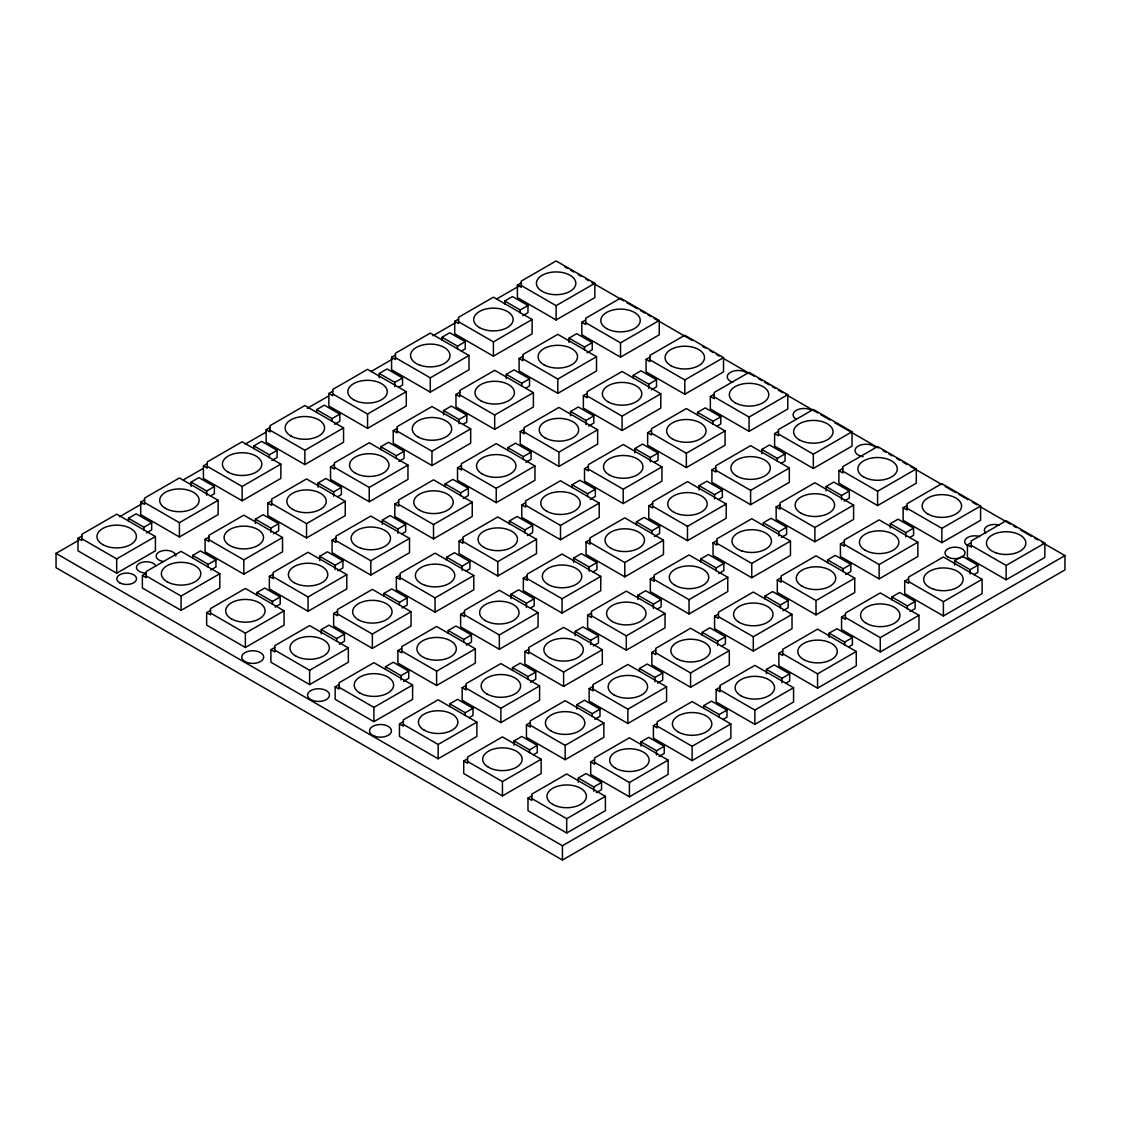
<?xml version="1.0" encoding="UTF-8"?>
<svg xmlns="http://www.w3.org/2000/svg" width="1121" height="1121" viewBox="0 0 1121 1121"><rect width="100%" height="100%" fill="white"/><g stroke="black" fill="none" stroke-linecap="round" stroke-linejoin="round"><path stroke-width="1.5" d="M77.98 538.318L81.847 540.56L81.847 534.297L116.696 514.189L155.413 536.539L155.413 550.845L116.696 573.195L77.98 550.845L77.98 538.318L81.847 536.09M140.7 502.11L144.567 504.352L144.567 498.088L179.416 477.98L218.133 500.33L218.133 514.637L179.416 536.987L140.7 514.637L140.7 502.11L144.567 499.882M203.419 465.902L207.287 468.144L207.287 461.88L242.136 441.772L280.853 464.122L280.853 478.429L242.136 500.779L203.419 478.429L203.419 465.902L207.287 463.674M266.139 429.693L270.007 431.935L270.007 425.672L304.856 405.55L343.558 427.914L343.558 442.206L304.856 464.57L266.139 442.206L266.139 429.693L270.007 427.465M328.859 393.485L332.727 395.727L332.727 389.463L367.562 369.341L406.278 391.691L406.278 405.998L367.562 428.362L328.859 405.998L328.859 393.485L332.727 391.257M391.565 357.277L395.447 359.519L395.447 353.255L430.282 333.133L468.998 355.483L468.998 369.79L430.282 392.14L391.565 369.79L391.565 357.277L395.447 355.035M454.706 321.307L458.573 323.549L458.573 317.285L493.422 297.163L532.125 319.513L532.125 333.82L493.422 356.17L454.706 333.82L454.706 321.307L458.573 319.065M517.412 285.098L521.293 287.326L521.293 281.077L556.128 260.955L594.845 283.305L594.845 297.611L556.128 319.961L517.412 297.611L517.412 285.098L521.293 282.856M1042.208 542.48L1064.95 555.61L1064.95 569.916L562.434 860.045L56.05 567.688L56.05 553.382L78.75 540.266M119.625 516.683L142.325 503.567M183.185 479.97L202.873 468.62M245.247 444.14L266.434 431.907M307.308 408.31L328.495 396.077M370.883 371.612L392.07 359.379M432.93 335.782L455.644 322.68M496.505 299.083L519.205 285.981M128.453 521.153L128.453 518.28L136.187 513.81L151.671 522.75L151.671 529.911L146.515 532.895M191.159 486.374L191.159 482.072L198.907 477.602L214.391 486.542L214.391 493.702L210.524 495.93M253.878 448.722L253.878 445.864L261.627 441.394L277.111 450.334L277.111 457.494L271.955 460.465M316.598 412.514L316.598 409.655L324.347 405.185L339.831 414.125L339.831 421.286L334.661 424.256M379.318 377.735L379.318 373.447L387.053 368.977L402.551 377.917L402.551 385.078L398.67 387.305M442.038 340.097L442.038 337.239L449.773 332.769L465.257 341.709L465.257 348.855L461.39 351.097M504.744 303.889L504.744 301.031L512.493 296.561L527.977 305.501L527.977 312.647L522.82 315.632M128.453 518.28L143.936 527.22L151.671 522.75M191.159 482.072L206.656 491.012L214.391 486.542M253.878 445.864L269.362 454.804L277.111 450.334M316.598 409.655L332.082 418.595L339.831 414.125M379.318 373.447L394.802 382.387L402.551 377.917M442.038 337.239L457.522 346.179L465.257 341.709M504.744 301.031L520.242 309.971L527.977 305.501M81.847 538.767L116.696 558.889L155.413 536.539M144.567 502.558L179.416 522.68L218.133 500.33M207.287 466.35L242.136 486.472L280.853 464.122M270.007 430.142L304.856 450.264L343.558 427.914M332.727 393.933L367.562 414.055L406.278 391.691M395.447 357.725L430.282 377.847L468.998 355.483M458.573 321.755L493.422 341.877L532.125 319.513M521.293 285.547L556.128 305.655L594.845 283.305M142.381 575.507L146.248 577.735L146.248 571.486L181.098 551.364L219.814 573.714L219.814 588.021L181.098 610.37L142.381 588.021L142.381 575.507L146.248 573.265M205.101 539.299L208.968 541.527L208.968 535.278L243.818 515.156L282.534 537.505L282.534 551.812L243.818 574.162L205.101 551.812L205.101 539.299L208.968 537.057M267.821 503.091L271.688 505.319L271.688 499.069L306.537 478.947L345.254 501.297L345.254 515.604L306.537 537.954L267.821 515.604L267.821 503.091L271.688 500.849M330.541 466.882L334.408 469.11L334.408 462.861L369.243 442.739L407.96 465.089L407.96 479.396L369.243 501.746L330.541 479.396L330.541 466.882L334.408 464.64M393.247 430.674L397.128 432.902L397.128 426.639L431.963 406.531L470.68 428.881L470.68 443.187L431.963 465.537L393.247 443.187L393.247 430.674L397.128 428.432M455.967 394.452L459.848 396.694L459.848 390.43L494.683 370.322L533.4 392.672L533.4 406.979L494.683 429.329L455.967 406.979L455.967 394.452L459.848 392.224M519.107 358.482L522.975 360.724L522.975 354.46L557.81 334.352L596.526 356.702L596.526 371.009L557.81 393.359L519.107 371.009L519.107 358.482L522.975 356.254M581.813 322.273L585.694 324.515L585.694 318.252L620.53 298.144L659.246 320.494L659.246 334.801L620.53 357.151L581.813 334.801L581.813 322.273L585.694 320.046M192.714 558.258L192.714 555.385L200.449 550.915L215.947 559.855L215.947 567.016L210.776 569.986M255.434 523.465L255.434 519.177L263.169 514.707L278.653 523.647L278.653 530.808L273.496 533.778M318.154 487.257L318.154 482.969L325.889 478.499L341.373 487.439L341.373 494.599L337.505 496.827M380.86 449.619L380.86 446.761L388.609 442.291L404.092 451.231L404.092 458.391L398.936 461.362M443.58 414.84L443.58 410.552L451.329 406.082L466.812 415.022L466.812 422.169L462.945 424.411M506.3 378.632L506.3 374.344L514.049 369.874L529.532 378.814L529.532 385.96L525.651 388.202M569.02 342.423L569.02 338.136L576.755 333.666L592.252 342.606L592.252 349.752L587.082 352.737M192.714 555.385L208.198 564.325L215.947 559.855M255.434 519.177L270.918 528.117L278.653 523.647M318.154 482.969L333.638 491.909L341.373 487.439M380.86 446.761L396.344 455.701L404.092 451.231M443.58 410.552L459.064 419.492L466.812 415.022M506.3 374.344L521.783 383.284L529.532 378.814M569.02 338.136L584.503 347.076L592.252 342.606M146.248 575.956L181.098 596.064L219.814 573.714M208.968 539.747L243.818 559.855L282.534 537.505M271.688 503.539L306.537 523.647L345.254 501.297M334.408 467.331L369.243 487.439L407.96 465.089M397.128 431.109L431.963 451.231L470.68 428.881M459.848 394.9L494.683 415.022L533.4 392.672M522.975 358.93L557.81 379.052L596.526 356.702M585.694 322.722L620.53 342.844L659.246 320.494M206.656 612.612L210.524 614.84L210.524 608.591L245.359 588.469L284.075 610.819L284.075 625.126L245.359 647.476L206.656 625.126L206.656 612.612L210.524 610.37M269.362 576.404L273.244 578.632L273.244 572.383L308.079 552.261L346.795 574.611L346.795 588.917L308.079 611.267L269.362 588.917L269.362 576.404L273.244 574.162M332.082 540.196L335.95 542.424L335.95 536.174L370.799 516.052L409.515 538.402L409.515 552.709L370.799 575.059L332.082 552.709L332.082 540.196L335.95 537.954M394.802 503.988L398.67 506.216L398.67 499.952L433.519 479.844L472.235 502.194L472.235 516.501L433.519 538.851L394.802 516.501L394.802 503.988L398.67 501.746M457.522 467.765L461.39 470.007L461.39 463.744L496.239 443.636L534.955 465.986L534.955 480.292L496.239 502.642L457.522 480.292L457.522 467.765L461.39 465.537M520.242 431.557L524.11 433.799L524.11 427.535L558.945 407.427L597.661 429.777L597.661 444.084L558.945 466.434L520.242 444.084L520.242 431.557L524.11 429.329M583.368 395.587L587.236 397.829L587.236 391.565L622.085 371.457L660.801 393.807L660.801 408.114L622.085 430.464L583.368 408.114L583.368 395.587L587.236 393.359M646.088 359.379L649.956 361.621L649.956 355.357L684.805 335.249L723.507 357.599L723.507 371.906L684.805 394.256L646.088 371.906L646.088 359.379L649.956 357.151M256.975 595.349L256.975 592.491L264.724 588.021L280.208 596.961L280.208 604.121L275.051 607.092M319.695 560.57L319.695 556.282L327.444 551.812L342.928 560.752L342.928 567.913L337.757 570.883M382.415 524.362L382.415 520.074L390.15 515.604L405.648 524.544L405.648 531.704L401.766 533.932M445.135 486.724L445.135 483.866L452.87 479.396L468.354 488.336L468.354 495.482L463.197 498.467M507.855 450.516L507.855 447.657L515.59 443.187L531.074 452.127L531.074 459.274L525.917 462.258M570.561 415.737L570.561 411.449L578.31 406.979L593.794 415.919L593.794 423.065L588.637 426.05M633.281 378.099L633.281 375.241L641.03 370.771L656.514 379.711L656.514 386.857L651.343 389.842M256.975 592.491L272.459 601.431L280.208 596.961M319.695 556.282L335.179 565.222L342.928 560.752M382.415 520.074L397.899 529.014L405.648 524.544M445.135 483.866L460.619 492.806L468.354 488.336M507.855 447.657L523.339 456.597L531.074 452.127M570.561 411.449L586.045 420.389L593.794 415.919M633.281 375.241L648.765 384.181L656.514 379.711M210.524 613.061L245.359 633.169L284.075 610.819M273.244 576.853L308.079 596.961L346.795 574.611M335.95 540.644L370.799 560.752L409.515 538.402M398.67 504.422L433.519 524.544L472.235 502.194M461.39 468.214L496.239 488.336L534.955 465.986M524.11 432.005L558.945 452.127L597.661 429.777M587.236 396.035L622.085 416.157L660.801 393.807M649.956 359.827L684.805 379.949L723.507 357.599M270.918 649.718L274.785 651.946L274.785 645.696L309.634 625.574L348.351 647.924L348.351 662.231L309.634 684.581L270.918 662.231L270.918 649.718L274.785 647.476M333.638 613.509L337.505 615.737L337.505 609.488L372.354 589.366L411.057 611.716L411.057 626.022L372.354 648.372L333.638 626.022L333.638 613.509L337.505 611.267M396.344 577.301L400.225 579.529L400.225 573.265L435.06 553.157L473.777 575.507L473.777 589.814L435.06 612.164L396.344 589.814L396.344 577.301L400.225 575.059M459.064 541.079L462.945 543.321L462.945 537.057L497.78 516.949L536.497 539.299L536.497 553.606L497.78 575.956L459.064 553.606L459.064 541.079L462.945 538.851M521.783 504.87L525.651 507.112L525.651 500.849L560.5 480.741L599.217 503.091L599.217 517.398L560.5 539.747L521.783 517.398L521.783 504.87L525.651 502.642M584.503 468.662L588.371 470.904L588.371 464.64L623.22 444.533L661.936 466.882L661.936 481.189L623.22 503.539L584.503 481.189L584.503 468.662L588.371 466.434M647.63 432.692L651.511 434.934L651.511 428.67L686.346 408.562L725.063 430.912L725.063 445.219L686.346 467.569L647.63 445.219L647.63 432.692L651.511 430.464M710.35 396.484L714.217 398.726L714.217 392.462L749.066 372.34L787.783 394.704L787.783 408.997L749.066 431.361L710.35 408.997L710.35 396.484L714.217 394.256M321.251 633.883L321.251 629.596L328.985 625.126L344.469 634.066L344.469 641.226L339.313 644.197M383.957 596.246L383.957 593.387L391.705 588.917L407.189 597.857L407.189 605.004L402.033 607.988M446.676 560.038L446.676 557.179L454.425 552.709L469.909 561.649L469.909 568.795L466.042 571.037M509.396 523.829L509.396 520.971L517.145 516.501L532.629 525.441L532.629 532.587L527.459 535.572M572.116 487.621L572.116 484.762L579.851 480.292L595.349 489.232L595.349 496.379L590.178 499.363M634.836 452.842L634.836 448.554L642.571 444.084L658.055 453.024L658.055 460.171L654.188 462.413M697.556 415.204L697.556 412.346L705.291 407.876L720.775 416.816L720.775 423.962L716.908 426.204M321.251 629.596L336.734 638.536L344.469 634.066M383.957 593.387L399.454 602.327L407.189 597.857M446.676 557.179L462.16 566.119L469.909 561.649M509.396 520.971L524.88 529.911L532.629 525.441M572.116 484.762L587.6 493.702L595.349 489.232M634.836 448.554L650.32 457.494L658.055 453.024M697.556 412.346L713.04 421.286L720.775 416.816M274.785 650.166L309.634 670.274L348.351 647.924M337.505 613.958L372.354 634.066L411.057 611.716M400.225 577.735L435.06 597.857L473.777 575.507M462.945 541.527L497.78 561.649L536.497 539.299M525.651 505.319L560.5 525.441L599.217 503.091M588.371 469.11L623.22 489.232L661.936 466.882M651.511 433.14L686.346 453.262L725.063 430.912M714.217 396.932L749.066 417.054L787.783 394.704M335.179 686.823L339.046 689.051L339.046 682.787L373.896 662.679L412.612 685.029L412.612 699.336L373.896 721.686L335.179 699.336L335.179 686.823L339.046 684.581M397.899 650.614L401.766 652.842L401.766 646.579L436.615 626.471L475.332 648.821L475.332 663.128L436.615 685.477L397.899 663.128L397.899 650.614L401.766 648.372M460.619 614.392L464.486 616.634L464.486 610.37L499.335 590.263L538.052 612.612L538.052 626.919L499.335 649.269L460.619 626.919L460.619 614.392L464.486 612.164M523.339 578.184L527.206 580.426L527.206 574.162L562.055 554.054L600.758 576.404L600.758 590.711L562.055 613.061L523.339 590.711L523.339 578.184L527.206 575.956M586.045 541.975L589.926 544.217L589.926 537.954L624.761 517.846L663.478 540.196L663.478 554.503L624.761 576.853L586.045 554.503L586.045 541.975L589.926 539.747M648.765 505.767L652.646 508.009L652.646 501.746L687.481 481.624L726.198 503.988L726.198 518.28L687.481 540.644L648.765 518.28L648.765 505.767L652.646 503.539M711.905 469.797L715.773 472.039L715.773 465.776L750.608 445.654L789.324 468.018L789.324 482.31L750.608 504.674L711.905 482.31L711.905 469.797L715.773 467.569M774.611 433.589L778.492 435.831L778.492 429.567L813.328 409.445L852.044 431.795L852.044 446.102L813.328 468.452L774.611 446.102L774.611 433.589L778.492 431.361M385.512 669.559L385.512 666.701L393.247 662.231L408.745 671.171L408.745 678.317L403.574 681.302M448.232 633.351L448.232 630.492L455.967 626.022L471.451 634.962L471.451 642.109L466.294 645.093M510.952 598.572L510.952 594.284L518.687 589.814L534.171 598.754L534.171 605.9L530.303 608.143M573.658 562.364L573.658 558.076L581.407 553.606L596.89 562.546L596.89 569.692L593.023 571.934M636.378 524.726L636.378 521.868L644.127 517.398L659.61 526.338L659.61 533.484L654.454 536.469M699.098 489.947L699.098 485.659L706.847 481.189L722.33 490.129L722.33 497.276L718.449 499.518M761.818 453.739L761.818 449.437L769.552 444.967L785.05 453.907L785.05 461.067L781.169 463.295M385.512 666.701L400.996 675.641L408.745 671.171M448.232 630.492L463.716 639.432L471.451 634.962M510.952 594.284L526.436 603.224L534.171 598.754M573.658 558.076L589.156 567.016L596.89 562.546M636.378 521.868L651.861 530.808L659.61 526.338M699.098 485.659L714.581 494.599L722.33 490.129M761.818 449.437L777.301 458.391L785.05 453.907M339.046 687.271L373.896 707.379L412.612 685.029M401.766 651.049L436.615 671.171L475.332 648.821M464.486 614.84L499.335 634.962L538.052 612.612M527.206 578.632L562.055 598.754L600.758 576.404M589.926 542.424L624.761 562.546L663.478 540.196M652.646 506.216L687.481 526.338L726.198 503.988M715.773 470.245L750.608 490.367L789.324 468.018M778.492 434.037L813.328 454.159L852.044 431.795M399.454 723.928L403.322 726.156L403.322 719.892L438.157 699.784L476.873 722.134L476.873 736.441L438.157 758.791L399.454 736.441L399.454 723.928L403.322 721.686M462.16 687.705L466.042 689.947L466.042 683.684L500.877 663.576L539.593 685.926L539.593 700.233L500.877 722.583L462.16 700.233L462.16 687.705L466.042 685.477M524.88 651.497L528.748 653.739L528.748 647.476L563.597 627.368L602.313 649.718L602.313 664.024L563.597 686.374L524.88 664.024L524.88 651.497L528.748 649.269M587.6 615.289L591.468 617.531L591.468 611.267L626.317 591.159L665.033 613.509L665.033 627.816L626.317 650.166L587.6 627.816L587.6 615.289L591.468 613.061M650.32 579.081L654.188 581.323L654.188 575.059L689.037 554.937L727.753 577.301L727.753 591.594L689.037 613.958L650.32 591.594L650.32 579.081L654.188 576.853M713.04 542.872L716.908 545.114L716.908 538.851L751.757 518.729L790.459 541.079L790.459 555.385L751.757 577.735L713.04 555.385L713.04 542.872L716.908 540.644M776.166 506.902L780.034 509.144L780.034 502.881L814.883 482.759L853.599 505.109L853.599 519.415L814.883 541.765L776.166 519.415L776.166 506.902L780.034 504.674M838.886 470.694L842.754 472.922L842.754 466.672L877.603 446.55L916.305 468.9L916.305 483.207L877.603 505.557L838.886 483.207L838.886 470.694L842.754 468.452M449.773 706.664L449.773 703.806L457.522 699.336L473.006 708.276L473.006 715.422L469.139 717.664M512.493 670.456L512.493 667.598L520.242 663.128L535.726 672.068L535.726 679.214L530.555 682.199M575.213 635.677L575.213 631.389L582.948 626.919L598.446 635.859L598.446 643.006L593.275 645.99M637.933 599.469L637.933 595.181L645.668 590.711L661.152 599.651L661.152 606.797L657.284 609.039M700.653 561.831L700.653 558.973L708.388 554.503L723.872 563.443L723.872 570.589L718.715 573.574M763.359 525.623L763.359 522.75L771.108 518.28L786.592 527.22L786.592 534.381L781.435 537.365M826.079 490.844L826.079 486.542L833.828 482.072L849.312 491.012L849.312 498.172L844.155 501.157M449.773 703.806L465.257 712.746L473.006 708.276M512.493 667.598L527.977 676.538L535.726 672.068M575.213 631.389L590.697 640.329L598.446 635.859M637.933 595.181L653.417 604.121L661.152 599.651M700.653 558.973L716.137 567.913L723.872 563.443M763.359 522.75L778.857 531.69L786.592 527.22M826.079 486.542L841.563 495.482L849.312 491.012M403.322 724.362L438.157 744.484L476.873 722.134M466.042 688.154L500.877 708.276L539.593 685.926M528.748 651.946L563.597 672.068L602.313 649.718M591.468 615.737L626.317 635.859L665.033 613.509M654.188 579.529L689.037 599.651L727.753 577.301M716.908 543.321L751.757 563.443L790.459 541.079M780.034 507.351L814.883 527.473L853.599 505.109M842.754 471.142L877.603 491.25L916.305 468.9M463.716 761.019L467.583 763.261L467.583 756.997L502.432 736.889L541.149 759.239L541.149 773.546L502.432 795.896L463.716 773.546L463.716 761.019L467.583 758.791M526.436 724.811L530.303 727.053L530.303 720.789L565.152 700.681L603.855 723.031L603.855 737.338L565.152 759.688L526.436 737.338L526.436 724.811L530.303 722.583M589.156 688.602L593.023 690.844L593.023 684.581L627.858 664.473L666.575 686.823L666.575 701.129L627.858 723.479L589.156 701.129L589.156 688.602L593.023 686.374M651.861 652.394L655.743 654.636L655.743 648.372L690.578 628.25L729.295 650.614L729.295 664.907L690.578 687.271L651.861 664.907L651.861 652.394L655.743 650.166M714.581 616.186L718.449 618.428L718.449 612.164L753.298 592.042L792.015 614.392L792.015 628.699L753.298 651.049L714.581 628.699L714.581 616.186L718.449 613.958M777.301 579.977L781.169 582.205L781.169 575.956L816.018 555.834L854.734 578.184L854.734 592.491L816.018 614.84L777.301 592.491L777.301 579.977L781.169 577.735M840.428 544.007L844.309 546.235L844.309 539.986L879.144 519.864L917.861 542.214L917.861 556.52L879.144 578.87L840.428 556.52L840.428 544.007L844.309 541.765M903.148 507.799L907.015 510.027L907.015 503.777L941.864 483.655L980.581 506.005L980.581 520.312L941.864 542.662L903.148 520.312L903.148 507.799L907.015 505.557M514.049 745.199L514.049 740.911L521.783 736.441L537.267 745.381L537.267 752.527L533.4 754.769M576.755 708.99L576.755 704.703L584.503 700.233L599.987 709.173L599.987 716.319L594.831 719.304M639.474 671.353L639.474 668.494L647.223 664.024L662.707 672.964L662.707 680.111L657.551 683.095M702.194 635.145L702.194 632.286L709.943 627.816L725.427 636.756L725.427 643.902L721.546 646.144M764.914 598.936L764.914 596.064L772.649 591.594L788.147 600.534L788.147 607.694L782.976 610.679M827.634 562.728L827.634 559.855L835.369 555.385L850.853 564.325L850.853 571.486L845.696 574.47M890.354 527.949L890.354 523.647L898.089 519.177L913.573 528.117L913.573 535.278L909.706 537.505M514.049 740.911L529.532 749.851L537.267 745.381M576.755 704.703L592.252 713.643L599.987 709.173M639.474 668.494L654.958 677.434L662.707 672.964M702.194 632.286L717.678 641.226L725.427 636.756M764.914 596.064L780.398 605.004L788.147 600.534M827.634 559.855L843.118 568.795L850.853 564.325M890.354 523.647L905.838 532.587L913.573 528.117M467.583 761.467L502.432 781.589L541.149 759.239M530.303 725.259L565.152 745.381L603.855 723.031M593.023 689.051L627.858 709.173L666.575 686.823M655.743 652.842L690.578 672.964L729.295 650.614M718.449 616.634L753.298 636.756L792.015 614.392M781.169 580.426L816.018 600.534L854.734 578.184M844.309 544.456L879.144 564.564L917.861 542.214M907.015 508.247L941.864 528.355L980.581 506.005M527.977 798.124L531.844 800.366L531.844 794.102L566.694 773.994L605.41 796.344L605.41 810.651L566.694 833.001L527.977 810.651L527.977 798.124L531.844 795.896M590.697 761.916L594.564 764.158L594.564 757.894L629.413 737.772L668.13 760.136L668.13 774.443L629.413 796.793L590.697 774.443L590.697 761.916L594.564 759.688M653.417 725.707L657.284 727.949L657.284 721.686L692.133 701.564L730.85 723.928L730.85 738.221L692.133 760.584L653.417 738.221L653.417 725.707L657.284 723.479M716.137 689.499L720.004 691.741L720.004 685.477L754.853 665.356L793.556 687.705L793.556 702.012L754.853 724.362L716.137 702.012L716.137 689.499L720.004 687.271M778.857 653.291L782.724 655.519L782.724 649.269L817.559 629.147L856.276 651.497L856.276 665.804L817.559 688.154L778.857 665.804L778.857 653.291L782.724 651.049M841.563 617.082L845.444 619.31L845.444 613.061L880.279 592.939L918.996 615.289L918.996 629.596L880.279 651.946L841.563 629.596L841.563 617.082L845.444 614.84M904.703 581.112L908.571 583.34L908.571 577.091L943.406 556.969L982.122 579.319L982.122 593.626L943.406 615.975L904.703 593.626L904.703 581.112L908.571 578.87M967.409 544.904L971.29 547.132L971.29 540.883L1006.126 520.761L1044.842 543.11L1044.842 557.417L1006.126 579.767L967.409 557.417L967.409 544.904L971.29 542.662M578.31 782.304L578.31 778.016L586.045 773.546L601.543 782.486L601.543 789.632L596.372 792.617M641.03 746.096L641.03 741.808L648.765 737.338L664.249 746.278L664.249 753.424L659.092 756.409M703.75 708.458L703.75 705.599L711.485 701.129L726.968 710.069L726.968 717.216L723.101 719.458M766.456 673.679L766.456 669.377L774.205 664.907L789.688 673.847L789.688 681.008L785.821 683.235M829.176 637.471L829.176 633.169L836.925 628.699L852.408 637.639L852.408 644.799L848.541 647.027M891.896 599.819L891.896 596.961L899.645 592.491L915.128 601.431L915.128 608.591L909.958 611.562M954.616 565.04L954.616 560.752L962.35 556.282L977.848 565.222L977.848 572.383L973.967 574.611M578.31 778.016L593.794 786.956L601.543 782.486M641.03 741.808L656.514 750.748L664.249 746.278M703.75 705.599L719.234 714.539L726.968 710.069M766.456 669.377L781.954 678.317L789.688 673.847M829.176 633.169L844.659 642.109L852.408 637.639M891.896 596.961L907.379 605.9L915.128 601.431M954.616 560.752L970.099 569.692L977.848 565.222M531.844 798.572L566.694 818.694L605.41 796.344M594.564 762.364L629.413 782.486L668.13 760.136M657.284 726.156L692.133 746.278L730.85 723.928M720.004 689.947L754.853 710.069L793.556 687.705M782.724 653.739L817.559 673.847L856.276 651.497M845.444 617.531L880.279 637.639L918.996 615.289M908.571 581.561L943.406 601.669L982.122 579.319M971.29 545.352L1006.126 565.46L1044.842 543.11M56.05 553.382L562.434 845.738L1064.95 555.61M564.634 266.756L567.66 268.508M570.687 270.259L573.728 272.011M578.268 274.631L581.309 276.383M585.849 279.017L588.889 280.754M591.916 282.506L623.752 300.89M626.793 302.642L637.401 308.765M640.441 310.517L644.981 313.151M648.022 314.903L651.049 316.654M654.075 318.406L691.979 340.28M702.601 346.417L705.627 348.155M710.182 350.789L713.208 352.54M716.235 354.292L719.276 356.044M722.302 357.795L754.139 376.166M758.693 378.8L761.72 380.551M764.76 382.303L769.3 384.923M772.341 386.675L775.368 388.427M778.408 390.178L782.948 392.798M785.989 394.55L817.826 412.934M820.852 414.686L829.946 419.941M834.5 422.561L878.472 447.952M883.012 450.572L886.052 452.324M889.079 454.075L892.106 455.827M896.66 458.447L899.687 460.199M902.727 461.95L907.267 464.584M910.308 466.336L942.144 484.706M945.171 486.458L955.793 492.595M958.819 494.347L967.913 499.588M972.468 502.222L977.022 504.842M980.048 506.594L1010.371 524.096M1013.398 525.847L1016.439 527.599M1020.979 530.233L1031.6 536.356M1034.627 538.108L1037.654 539.86M1006.126 565.46L1006.126 579.767M970.099 569.692L970.099 573.98M943.406 601.669L943.406 615.975M941.864 528.355L941.864 542.662M907.379 605.9L907.379 608.759M905.838 532.587L905.838 536.889M880.279 637.639L880.279 651.946M879.144 564.564L879.144 578.87M877.603 491.25L877.603 505.557M844.659 642.109L844.659 644.981M843.118 568.795L843.118 571.668M841.563 495.482L841.563 499.784M817.559 673.847L817.559 688.154M816.018 600.534L816.018 614.84M814.883 527.473L814.883 541.765M813.328 454.159L813.328 468.452M781.954 678.317L781.954 682.619M780.398 605.004L780.398 607.876M778.857 531.69L778.857 535.992M777.301 458.391L777.301 461.249M754.853 710.069L754.853 724.362M753.298 636.756L753.298 651.049M751.757 563.443L751.757 577.735M750.608 490.367L750.608 504.674M749.066 417.054L749.066 431.361M719.234 714.539L719.234 717.398M717.678 641.226L717.678 645.514M716.137 567.913L716.137 570.771M714.581 494.599L714.581 498.887M713.04 421.286L713.04 424.144M692.133 746.278L692.133 760.584M690.578 672.964L690.578 687.271M689.037 599.651L689.037 613.958M687.481 526.338L687.481 540.644M686.346 453.262L686.346 467.569M684.805 379.949L684.805 394.256M656.514 750.748L656.514 755.036M654.958 677.434L654.958 681.722M653.417 604.121L653.417 608.409M651.861 530.808L651.861 533.666M650.32 457.494L650.32 461.782M648.765 384.181L648.765 388.469M629.413 782.486L629.413 796.793M627.858 709.173L627.858 723.479M626.317 635.859L626.317 650.166M624.761 562.546L624.761 576.853M623.22 489.232L623.22 503.539M622.085 416.157L622.085 430.464M620.53 342.844L620.53 357.151M593.794 786.956L593.794 791.244M592.252 713.643L592.252 716.501M590.697 640.329L590.697 644.617M589.156 567.016L589.156 571.304M587.6 493.702L587.6 496.561M586.045 420.389L586.045 424.677M584.503 347.076L584.503 349.934M566.694 818.694L566.694 833.001M565.152 745.381L565.152 759.688M563.597 672.068L563.597 686.374M562.434 845.738L562.434 860.045M562.055 598.754L562.055 613.061M560.5 525.441L560.5 539.747M558.945 452.127L558.945 466.434M557.81 379.052L557.81 393.359M556.128 305.655L556.128 319.961M529.532 749.851L529.532 752.709M527.977 676.538L527.977 679.396M526.436 603.224L526.436 607.512M524.88 529.911L524.88 532.769M523.339 456.597L523.339 459.456M521.783 383.284L521.783 386.142M520.242 309.971L520.242 312.829M502.432 781.589L502.432 795.896M500.877 708.276L500.877 722.583M499.335 634.962L499.335 649.269M497.78 561.649L497.78 575.956M496.239 488.336L496.239 502.642M494.683 415.022L494.683 429.329M493.422 341.877L493.422 356.17M465.257 712.746L465.257 715.604M463.716 639.432L463.716 642.291M462.16 566.119L462.16 570.407M460.619 492.806L460.619 495.664M459.064 419.492L459.064 423.78M457.522 346.179L457.522 349.037M438.157 744.484L438.157 758.791M436.615 671.171L436.615 685.477M435.06 597.857L435.06 612.164M433.519 524.544L433.519 538.851M431.963 451.231L431.963 465.537M430.282 377.847L430.282 392.14M400.996 675.641L400.996 679.929M399.454 602.327L399.454 605.186M397.899 529.014L397.899 533.302M396.344 455.701L396.344 458.559M394.802 382.387L394.802 386.675M373.896 707.379L373.896 721.686M372.354 634.066L372.354 648.372M370.799 560.752L370.799 575.059M369.243 487.439L369.243 501.746M367.562 414.055L367.562 428.362M336.734 638.536L336.734 641.394M335.179 565.222L335.179 569.51M333.638 491.909L333.638 496.197M332.082 418.595L332.082 421.454M309.634 670.274L309.634 684.581M308.079 596.961L308.079 611.267M306.537 523.647L306.537 537.954M304.856 450.264L304.856 464.57M272.459 601.431L272.459 604.289M270.918 528.117L270.918 532.419M269.362 454.804L269.362 457.662M245.359 633.169L245.359 647.476M243.818 559.855L243.818 574.162M242.136 486.472L242.136 500.779M208.198 564.325L208.198 567.198M206.656 491.012L206.656 495.314M181.098 596.064L181.098 610.37M179.416 522.68L179.416 536.987M143.936 527.22L143.936 530.093M116.696 558.889L116.696 573.195M985.695 533.106A9.977 5.759 0 0 1 987.279 526.141A9.977 5.759 0 0 1 999.329 525.231M967.605 545.647A9.977 5.759 0 0 1 966.75 538.066A9.977 5.759 0 0 1 979.656 536.581M163.442 561.551A9.851 5.689 0 0 1 156.295 555.077A9.851 5.689 0 0 1 166.861 550.397A9.851 5.689 0 0 1 175.857 556.058M146.333 573.111A9.851 5.689 0 0 1 136.51 567.913A9.851 5.689 0 0 1 144.623 561.817A9.851 5.689 0 0 1 155.847 565.937M732.728 382.275A10.944 6.32 0 0 1 730.458 372.326A10.944 6.32 0 0 1 747.679 373.643M796.274 419.268A10.944 6.32 0 0 1 796.274 410.328A10.944 6.32 0 0 1 811.758 410.328M863.128 456.667A10.944 6.32 0 0 1 857.271 446.719A10.944 6.32 0 0 1 875.445 447.405M608.143 401.85A19.716 11.378 0 0 0 641.114 396.75A19.716 11.378 0 0 0 616.984 382.807A19.716 11.378 0 0 0 608.143 401.85M996.275 552.961A19.716 11.378 0 0 0 1025.841 543.11A19.716 11.378 0 0 0 996.275 533.26A19.716 11.378 0 0 0 996.275 552.961M927.922 514.049A19.716 11.378 0 0 0 960.907 508.948A19.716 11.378 0 0 0 936.764 495.02A19.716 11.378 0 0 0 927.922 514.049M863.66 476.957A19.716 11.378 0 0 0 896.632 471.857A19.716 11.378 0 0 0 872.502 457.914A19.716 11.378 0 0 0 863.66 476.957M542.2 291.362A19.716 11.378 0 0 0 575.171 286.247A19.716 11.378 0 0 0 551.028 272.319A19.716 11.378 0 0 0 542.2 291.362M479.48 327.57A19.716 11.378 0 0 0 512.451 322.47A19.716 11.378 0 0 0 488.308 308.527A19.716 11.378 0 0 0 479.48 327.57M670.862 365.642A19.716 11.378 0 0 0 703.834 360.542A19.716 11.378 0 0 0 679.704 346.599A19.716 11.378 0 0 0 670.862 365.642M933.555 589.184A19.716 11.378 0 0 0 963.121 579.319A19.716 11.378 0 0 0 933.555 569.468A19.716 11.378 0 0 0 933.555 589.184M865.216 550.271A19.716 11.378 0 0 0 898.187 545.17A19.716 11.378 0 0 0 874.044 531.228A19.716 11.378 0 0 0 865.216 550.271M606.601 328.537A19.716 11.378 0 0 0 639.573 323.437A19.716 11.378 0 0 0 615.429 309.494A19.716 11.378 0 0 0 606.601 328.537M672.418 438.956A19.716 11.378 0 0 0 705.389 433.855A19.716 11.378 0 0 0 681.246 419.913A19.716 11.378 0 0 0 672.418 438.956M735.124 402.747A19.716 11.378 0 0 0 768.109 397.647A19.716 11.378 0 0 0 743.966 383.704A19.716 11.378 0 0 0 735.124 402.747M800.94 513.166A19.716 11.378 0 0 0 833.926 508.065A19.716 11.378 0 0 0 809.782 494.123A19.716 11.378 0 0 0 800.94 513.166M736.679 476.061A19.716 11.378 0 0 0 769.651 470.96A19.716 11.378 0 0 0 745.507 457.018A19.716 11.378 0 0 0 736.679 476.061M543.881 364.745A19.716 11.378 0 0 0 576.853 359.645A19.716 11.378 0 0 0 552.709 345.702A19.716 11.378 0 0 0 543.881 364.745M799.399 439.852A19.716 11.378 0 0 0 832.371 434.752A19.716 11.378 0 0 0 808.227 420.809A19.716 11.378 0 0 0 799.399 439.852M610.833 548.239A19.716 11.378 0 0 0 643.804 543.139A19.716 11.378 0 0 0 619.661 529.196A19.716 11.378 0 0 0 610.833 548.239M802.076 586.241A19.716 11.378 0 0 0 835.061 581.14A19.716 11.378 0 0 0 810.917 567.198A19.716 11.378 0 0 0 802.076 586.241M482.296 474.029A19.716 11.378 0 0 0 515.268 468.928A19.716 11.378 0 0 0 491.138 454.986A19.716 11.378 0 0 0 482.296 474.029M739.356 622.449A19.716 11.378 0 0 0 772.341 617.349A19.716 11.378 0 0 0 748.197 603.406A19.716 11.378 0 0 0 739.356 622.449M741.892 550.943A19.716 11.378 0 0 0 771.458 541.079A19.716 11.378 0 0 0 741.892 531.228A19.716 11.378 0 0 0 741.892 550.943M418.035 436.924A19.716 11.378 0 0 0 451.006 431.823A19.716 11.378 0 0 0 426.863 417.895A19.716 11.378 0 0 0 418.035 436.924M675.094 585.344A19.716 11.378 0 0 0 708.066 580.244A19.716 11.378 0 0 0 683.936 566.301A19.716 11.378 0 0 0 675.094 585.344M480.755 400.715A19.716 11.378 0 0 0 513.726 395.615A19.716 11.378 0 0 0 489.583 381.672A19.716 11.378 0 0 0 480.755 400.715M546.558 511.134A19.716 11.378 0 0 0 579.543 506.033A19.716 11.378 0 0 0 555.399 492.091A19.716 11.378 0 0 0 546.558 511.134M545.016 437.821A19.716 11.378 0 0 0 577.988 432.72A19.716 11.378 0 0 0 553.844 418.778A19.716 11.378 0 0 0 545.016 437.821M673.553 512.031A19.716 11.378 0 0 0 706.524 506.93A19.716 11.378 0 0 0 682.381 492.988A19.716 11.378 0 0 0 673.553 512.031M353.633 399.749A19.716 11.378 0 0 0 386.605 394.648A19.716 11.378 0 0 0 362.461 380.706A19.716 11.378 0 0 0 353.633 399.749M609.278 474.926A19.716 11.378 0 0 0 642.263 469.825A19.716 11.378 0 0 0 618.119 455.883A19.716 11.378 0 0 0 609.278 474.926M803.631 659.554A19.716 11.378 0 0 0 836.602 654.454A19.716 11.378 0 0 0 812.459 640.511A19.716 11.378 0 0 0 803.631 659.554M866.351 623.332A19.716 11.378 0 0 0 899.322 618.231A19.716 11.378 0 0 0 875.179 604.303A19.716 11.378 0 0 0 866.351 623.332M420.431 365.348A19.716 11.378 0 0 0 449.997 355.483A19.716 11.378 0 0 0 420.431 345.632A19.716 11.378 0 0 0 420.431 365.348M292.595 509.34A19.716 11.378 0 0 0 325.566 504.24A19.716 11.378 0 0 0 301.437 490.311A19.716 11.378 0 0 0 292.595 509.34M676.65 658.658A19.716 11.378 0 0 0 709.621 653.557A19.716 11.378 0 0 0 685.477 639.615A19.716 11.378 0 0 0 676.65 658.658M485.393 620.656A19.716 11.378 0 0 0 518.364 615.555A19.716 11.378 0 0 0 494.235 601.613A19.716 11.378 0 0 0 485.393 620.656M360.948 548.253A19.716 11.378 0 0 0 390.514 538.402A19.716 11.378 0 0 0 360.948 528.552A19.716 11.378 0 0 0 360.948 548.253M612.374 621.552A19.716 11.378 0 0 0 645.36 616.452A19.716 11.378 0 0 0 621.216 602.509A19.716 11.378 0 0 0 612.374 621.552M613.93 694.866A19.716 11.378 0 0 0 646.901 689.765A19.716 11.378 0 0 0 622.758 675.823A19.716 11.378 0 0 0 613.93 694.866M740.911 695.763A19.716 11.378 0 0 0 773.882 690.662A19.716 11.378 0 0 0 749.739 676.72A19.716 11.378 0 0 0 740.911 695.763M549.654 657.761A19.716 11.378 0 0 0 582.64 652.66A19.716 11.378 0 0 0 558.496 638.718A19.716 11.378 0 0 0 549.654 657.761M290.914 435.957A19.716 11.378 0 0 0 323.885 430.856A19.716 11.378 0 0 0 299.741 416.914A19.716 11.378 0 0 0 290.914 435.957M355.315 473.132A19.716 11.378 0 0 0 388.286 468.032A19.716 11.378 0 0 0 364.143 454.103A19.716 11.378 0 0 0 355.315 473.132M678.191 731.971A19.716 11.378 0 0 0 711.162 726.87A19.716 11.378 0 0 0 687.033 712.928A19.716 11.378 0 0 0 678.191 731.971M483.852 547.342A19.716 11.378 0 0 0 516.823 542.242A19.716 11.378 0 0 0 492.68 528.299A19.716 11.378 0 0 0 483.852 547.342M425.209 585.358A19.716 11.378 0 0 0 454.776 575.507A19.716 11.378 0 0 0 425.209 565.657A19.716 11.378 0 0 0 425.209 585.358M419.576 510.237A19.716 11.378 0 0 0 452.562 505.137A19.716 11.378 0 0 0 428.418 491.208A19.716 11.378 0 0 0 419.576 510.237M548.113 584.447A19.716 11.378 0 0 0 581.084 579.347A19.716 11.378 0 0 0 556.941 565.404A19.716 11.378 0 0 0 548.113 584.447M228.194 472.165A19.716 11.378 0 0 0 261.165 467.065A19.716 11.378 0 0 0 237.035 453.122A19.716 11.378 0 0 0 228.194 472.165M615.471 768.179A19.716 11.378 0 0 0 648.456 763.079A19.716 11.378 0 0 0 624.313 749.136A19.716 11.378 0 0 0 615.471 768.179M551.21 731.074A19.716 11.378 0 0 0 584.181 725.974A19.716 11.378 0 0 0 560.038 712.031A19.716 11.378 0 0 0 551.21 731.074M552.751 804.388A19.716 11.378 0 0 0 585.737 799.287A19.716 11.378 0 0 0 561.593 785.345A19.716 11.378 0 0 0 552.751 804.388M488.49 767.282A19.716 11.378 0 0 0 521.461 762.182A19.716 11.378 0 0 0 497.332 748.239A19.716 11.378 0 0 0 488.49 767.282M359.953 693.072A19.716 11.378 0 0 0 392.939 687.972A19.716 11.378 0 0 0 368.795 674.043A19.716 11.378 0 0 0 359.953 693.072M424.228 730.177A19.716 11.378 0 0 0 457.2 725.077A19.716 11.378 0 0 0 433.056 711.134A19.716 11.378 0 0 0 424.228 730.177M486.948 693.969A19.716 11.378 0 0 0 519.92 688.869A19.716 11.378 0 0 0 495.776 674.926A19.716 11.378 0 0 0 486.948 693.969M426.765 658.672A19.716 11.378 0 0 0 456.317 648.821A19.716 11.378 0 0 0 426.765 638.97A19.716 11.378 0 0 0 426.765 658.672M231.43 618.862A19.716 11.378 0 0 0 264.402 613.762A19.716 11.378 0 0 0 240.258 599.833A19.716 11.378 0 0 0 231.43 618.862M295.692 655.967A19.716 11.378 0 0 0 328.663 650.867A19.716 11.378 0 0 0 304.534 636.938A19.716 11.378 0 0 0 295.692 655.967M358.412 619.759A19.716 11.378 0 0 0 391.383 614.658A19.716 11.378 0 0 0 367.24 600.73A19.716 11.378 0 0 0 358.412 619.759M294.15 582.654A19.716 11.378 0 0 0 327.122 577.553A19.716 11.378 0 0 0 302.978 563.625A19.716 11.378 0 0 0 294.15 582.654M165.474 508.374A19.716 11.378 0 0 0 198.459 503.273A19.716 11.378 0 0 0 174.316 489.331A19.716 11.378 0 0 0 165.474 508.374M167.155 581.771A19.716 11.378 0 0 0 200.141 576.67A19.716 11.378 0 0 0 175.997 562.728A19.716 11.378 0 0 0 167.155 581.771M233.967 547.37A19.716 11.378 0 0 0 263.519 537.505A19.716 11.378 0 0 0 233.967 527.655A19.716 11.378 0 0 0 233.967 547.37M102.754 544.582A19.716 11.378 0 0 0 135.739 539.481A19.716 11.378 0 0 0 111.596 525.539A19.716 11.378 0 0 0 102.754 544.582M375.003 736.329A10.944 6.32 0 0 0 391.425 730.85A10.944 6.32 0 0 0 375.003 725.371A10.944 6.32 0 0 0 375.003 736.329M947.946 557.011A9.977 5.759 0 0 0 964.649 554.419A9.977 5.759 0 0 0 952.416 547.37A9.977 5.759 0 0 0 947.946 557.011M119.695 582.794A9.851 5.689 0 0 0 136.187 580.244A9.851 5.689 0 0 0 124.109 573.279A9.851 5.689 0 0 0 119.695 582.794M247.251 662.567A10.944 6.32 0 0 0 263.673 657.088A10.944 6.32 0 0 0 247.251 651.609A10.944 6.32 0 0 0 247.251 662.567M313.053 700.569A10.944 6.32 0 0 0 329.49 695.09A10.944 6.32 0 0 0 313.053 689.611A10.944 6.32 0 0 0 313.053 700.569"/></g></svg>
